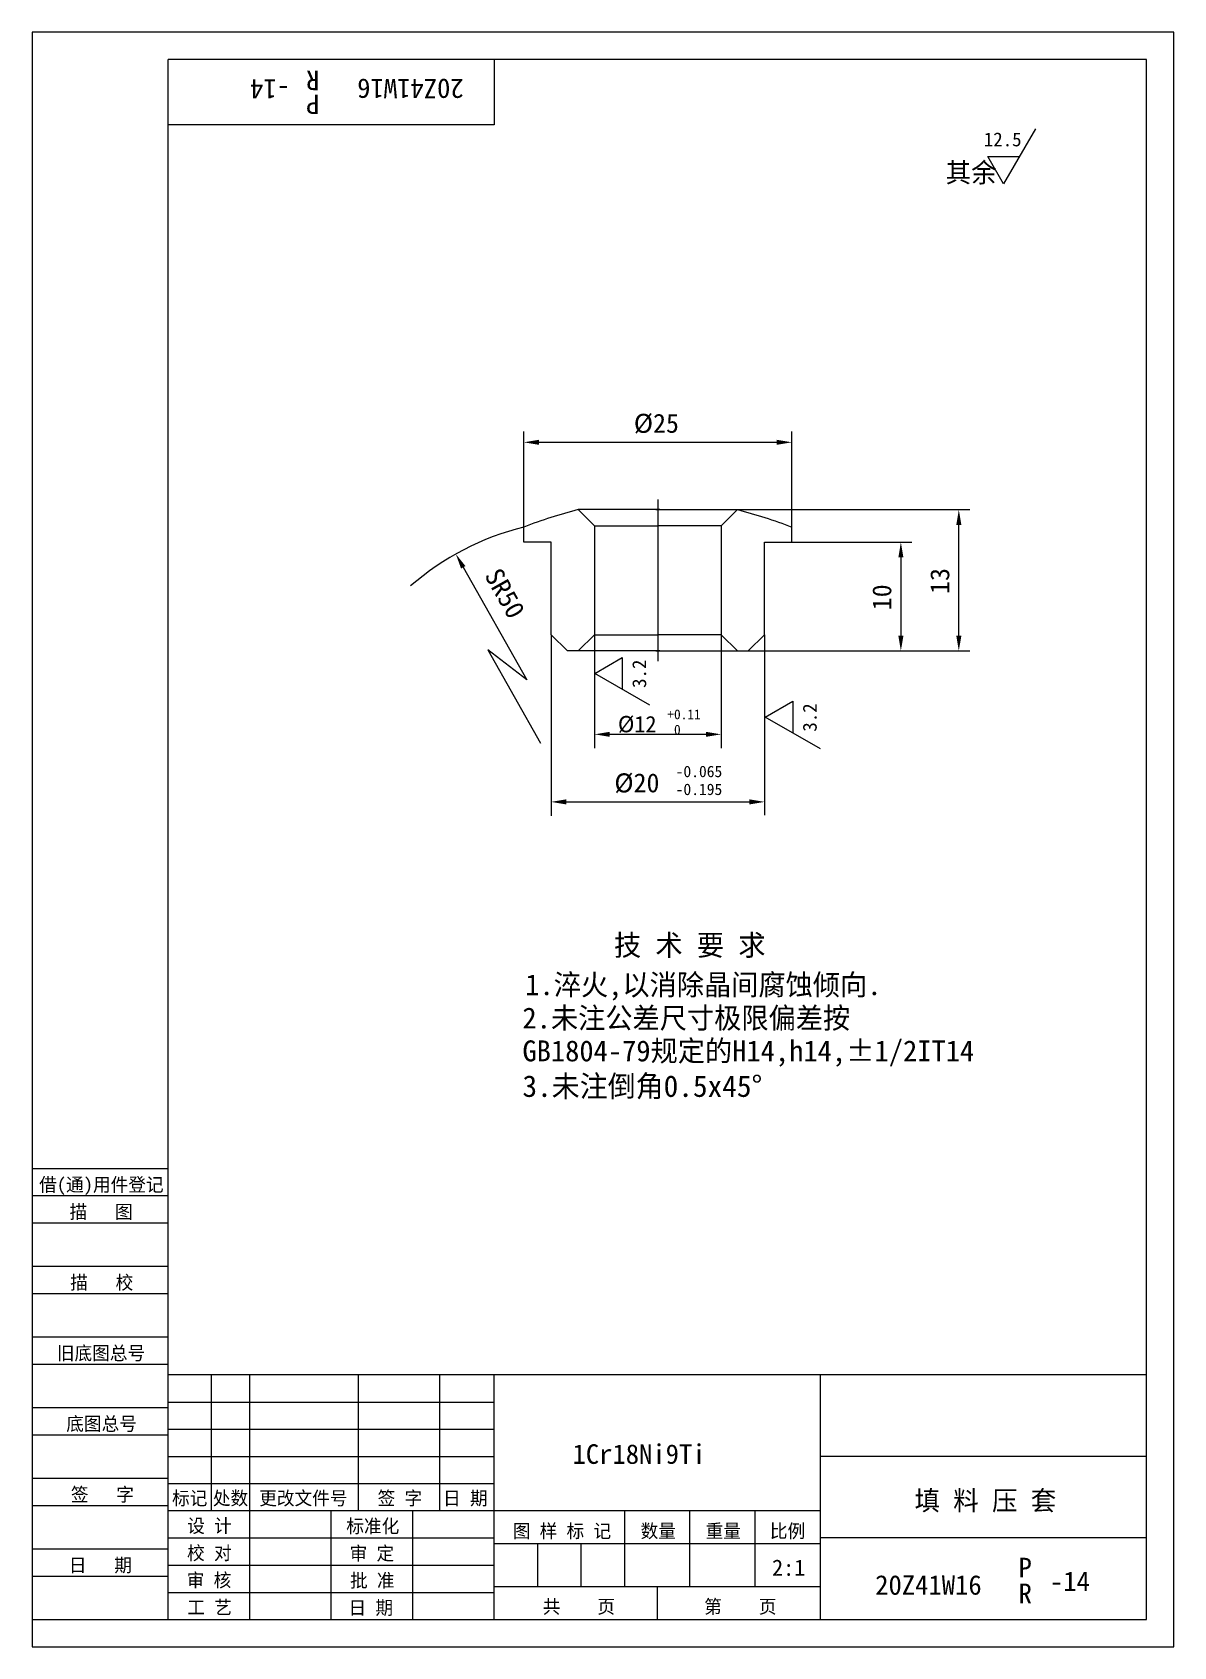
# Model space of a CAD drawing. Header units: metres. Extents: x 0 to 210, y 0 to 297.
import ezdxf

# ---------------------------------------------------------------- set-up
doc = ezdxf.new("R2010")
doc.units = ezdxf.units.M
for name, color, linetype in [('C', 6, 'Continuous'), ('D', 1, 'Continuous'), ('FL', 5, 'Continuous'), ('T', 7, 'Continuous'), ('TL', 4, 'Continuous')]:
    doc.layers.add(name, color=color, linetype=linetype)

# ---------------------------------------------------------------- blocks, each defined once
blk = doc.blocks.new('TUKUN4')
at = {"layer": 'FL'}
for p, q in [((0, 297), (0, 0)), ((210, 297), (0, 297)), ((210, 0), (210, 297)), ((0, 78), (25, 78)), ((0, 70), (25, 70)), ((0, 65), (25, 65)), ((0, 57), (25, 57)), ((0, 52), (25, 52)), ((33, 25), (33, 50)), ((40, 5), (40, 50)), ((60, 25), (60, 50)), ((75, 25), (75, 50)), ((25, 45), (85, 45)), ((0, 44), (25, 44)), ((0, 39), (25, 39)), ((25, 40), (85, 40)), ((25, 35), (85, 35)), ((0, 31), (25, 31)), ((25, 30), (85, 30)), ((0, 26), (25, 26)), ((70, 5), (70, 25)), ((0, 18), (25, 18)), ((25, 20), (85, 20)), ((25, 15), (85, 15)), ((0, 13), (25, 13)), ((25, 10), (85, 10)), ((0, 0), (210, 0))]:
    blk.add_line(p, q, dxfattribs=at)
at = {"layer": 'TL'}
for p, q in [((25, 5), (25, 292)), ((205, 292), (25, 292)), ((85, 292), (85, 280)), ((205, 5), (205, 292)), ((85, 280), (25, 280)), ((0, 88), (25, 88)), ((0, 83), (25, 83)), ((205, 50), (25, 50)), ((85, 5), (85, 50)), ((145, 5), (145, 50)), ((205, 35), (145, 35)), ((145, 25), (25, 25)), ((55, 5), (55, 25)), ((109, 11), (109, 25)), ((121, 11), (121, 25)), ((133, 11), (133, 25)), ((85, 19), (145, 19)), ((93, 11), (93, 19)), ((101, 11), (101, 19)), ((205, 20), (145, 20)), ((145, 11), (85, 11)), ((115, 5), (115, 11)), ((0, 5), (205, 5))]:
    blk.add_line(p, q, dxfattribs=at)
at = {"layer": 'T'}
for s, p in [('借(通)用件登记', (1.26, 83.76)), ('描   图', (6.86, 78.76)), ('描   校', (6.98, 65.76)), ('旧底图总号', (4.52, 52.76)), ('底图总号', (6.25, 39.76)), ('签   字', (7.1, 26.76)), ('标记', (25.71, 26.07)), ('处数', (33.22, 26.07)), ('更改文件号', (41.75, 26.07)), ('签 字', (63.53, 26.07)), ('日 期', (75.57, 26.07)), ('设 计', (28.5, 20.99)), ('标准化', (57.77, 20.93)), ('图 样 标 记', (88.4, 20.04)), ('数量', (111.92, 20.04)), ('重量', (123.88, 20.04)), ('比例', (135.7, 20.04)), ('校 对', (28.48, 15.99)), ('审 定', (58.39, 15.93)), ('日   期', (6.72, 13.76)), ('审 核', (28.41, 10.99)), ('批 准', (58.46, 10.93)), ('共    页', (93.91, 6.13)), ('第    页', (123.62, 6.13)), ('工 艺', (28.52, 5.99)), ('日 期', (58.18, 5.93))]:
    blk.add_text(s, height=2.5, dxfattribs=at).set_placement(p)

msp = doc.modelspace()

# ---------------------------------------------------------------- linework, layer by layer
at = {"layer": 'C'}
msp.add_line((115.09, 211.03), (115.09, 181.29), dxfattribs=at)
at = {"layer": 'D'}
for p, q in [((184.57, 279.24), (178.71, 269.1)), ((175.79, 274.17), (181.64, 274.17)), ((178.71, 269.1), (175.79, 274.17)), ((90.45, 205.98), (90.45, 223.57)), ((139.73, 205.98), (139.73, 223.57)), ((93.25, 221.57), (136.93, 221.57)), ((129.73, 209.18), (172.46, 209.18)), ((170.46, 185.98), (170.46, 206.38)), ((139.73, 203.18), (161.8, 203.18)), ((159.8, 200.38), (159.8, 185.98)), ((79.3, 198.57), (90.96, 177.87)), ((95.45, 186.18), (95.45, 161.33)), ((103.45, 186.18), (103.45, 170.57)), ((126.73, 186.18), (126.73, 170.57)), ((134.73, 186.18), (134.73, 161.33)), ((83.82, 183.39), (93.51, 166.24)), ((90.96, 177.87), (83.82, 183.39)), ((103.48, 179.06), (108.55, 181.99)), ((108.55, 181.99), (108.55, 176.13)), ((131.73, 183.18), (161.8, 183.18)), ((161.8, 183.18), (172.46, 183.18)), ((113.62, 173.21), (103.48, 179.06)), ((134.86, 171.01), (139.93, 173.94)), ((139.93, 173.94), (139.93, 168.08)), ((103.45, 170.57), (103.45, 165.32)), ((126.73, 170.57), (126.73, 165.32)), ((145, 165.16), (134.86, 171.01)), ((106.25, 167.85), (123.93, 167.85)), ((95.45, 161.33), (95.45, 152.83)), ((134.73, 161.33), (134.73, 152.96)), ((98.25, 155.42), (131.93, 155.42))]:
    msp.add_line(p, q, dxfattribs=at)
msp.add_lwpolyline([(90.45, 205.98, 0.12), (69.61, 195.14, 0.12)], format="xyb", dxfattribs=at)
for points in [[(93.25, 222.04), (93.25, 221.1), (90.45, 221.57)], [(136.93, 222.04), (136.93, 221.1), (139.73, 221.57)], [(170, 206.38), (170.93, 206.38), (170.46, 209.18)], [(159.34, 200.38), (160.27, 200.38), (159.8, 203.18)], [(78.89, 198.34), (79.7, 198.8), (77.92, 201.01)], [(159.34, 185.98), (160.27, 185.98), (159.8, 183.18)], [(170, 185.98), (170.93, 185.98), (170.46, 183.18)], [(106.25, 168.31), (106.25, 167.38), (103.45, 167.85)], [(123.93, 168.31), (123.93, 167.38), (126.73, 167.85)], [(98.25, 155.89), (98.25, 154.95), (95.45, 155.42)], [(131.93, 155.89), (131.93, 154.95), (134.73, 155.42)]]:
    msp.add_solid(points, dxfattribs=at)
at = {"layer": 'TL'}
for p, q in [((100.45, 209.18), (103.45, 206.18)), ((115.45, 209.18), (100.45, 209.18)), ((114.73, 209.18), (129.73, 209.18)), ((129.73, 209.18), (126.73, 206.18)), ((90.45, 203.18), (90.45, 205.98)), ((103.45, 206.18), (115.03, 206.18)), ((103.45, 206.18), (103.45, 186.18)), ((126.73, 206.18), (115.14, 206.18)), ((126.73, 206.18), (126.73, 186.18)), ((139.73, 203.18), (139.73, 205.98)), ((95.45, 203.18), (90.45, 203.18)), ((95.45, 186.18), (95.45, 203.18)), ((134.73, 186.18), (134.73, 203.18)), ((134.73, 203.18), (139.73, 203.18)), ((98.45, 183.18), (95.45, 186.18)), ((103.45, 186.18), (100.45, 183.18)), ((103.45, 186.18), (115.03, 186.18)), ((126.73, 186.18), (115.14, 186.18)), ((126.73, 186.18), (129.73, 183.18)), ((131.73, 183.18), (134.73, 186.18)), ((100.45, 183.18), (98.45, 183.18)), ((115.45, 183.18), (100.45, 183.18)), ((114.73, 183.18), (129.73, 183.18)), ((129.73, 183.18), (131.73, 183.18))]:
    msp.add_line(p, q, dxfattribs=at)
for points in [[(100.45, 209.18, 0.03), (90.45, 205.98, 0.03)], [(129.73, 209.18, -0.03), (139.73, 205.98, -0.03)]]:
    msp.add_lwpolyline(points, format="xyb", dxfattribs=at)

# ---------------------------------------------------------------- block references
at = {"layer": 'D'}
msp.add_blockref('TUKUN4', (0, 0), dxfattribs=at)

# ---------------------------------------------------------------- texts
for s, height, rotation, p in [('-14', 3.6, 180, (47.41, 288.33)), ('R', 3.6, 180, (52.83, 289.95)), ('20Z41W16', 3.6, 180, (79.37, 288.43)), ('P', 3.6, 180, (52.83, 285.55)), ('SR50', 3.5, 299.4, (83.11, 197.08)), ('13', 3.5, 90, (168.71, 193.68)), ('10', 3.5, 90, (158.05, 190.68)), ('3.2', 2.55, 90, (112.94, 176.39)), ('3.2', 2.55, 90, (144.32, 168.34))]:
    msp.add_text(s, height=height, rotation=rotation, dxfattribs=at).set_placement(p)
for s, height, p in [('12.5', 2.55, (175.07, 276.02)), ('其余', 3.6, (168.05, 269.39)), ('%%c25', 3.5, (110.67, 223.32)), ('+0.11', 1.8, (116.84, 170.63)), ('%%c12', 3, (107.74, 168.23)), (' 0', 1.8, (116.84, 167.81)), ('%%C20', 3.5, (107.09, 157.17)), ('-0.065', 2.1, (118.37, 159.97)), ('-0.195', 2.1, (118.37, 156.68)), ('技 术 要 求', 3.85, (107.02, 127.14)), ('1.淬火,以消除晶间腐蚀倾向.', 3.85, (90.7, 119.86)), ('2.未注公差尺寸极限偏差按', 3.85, (90.18, 113.74)), ('GB1804-79规定的H14,h14,%%P1/2IT14', 3.85, (90.18, 107.69)), ('3.未注倒角0.5x45%%d', 3.96, (90.18, 101.15)), ('1Cr18Ni9Ti', 3.6, (99.39, 33.64)), ('填 料 压 套', 3.6, (162.31, 25.09)), ('2:1', 3, (136.1, 13.04)), ('P', 3.6, (181.45, 12.77)), ('20Z41W16', 3.6, (155.08, 9.56)), ('-14', 3.6, (187.23, 10.22)), ('R', 3.6, (181.45, 8.01))]:
    msp.add_text(s, height=height, dxfattribs=at).set_placement(p)

doc.saveas('drawing.dxf')
